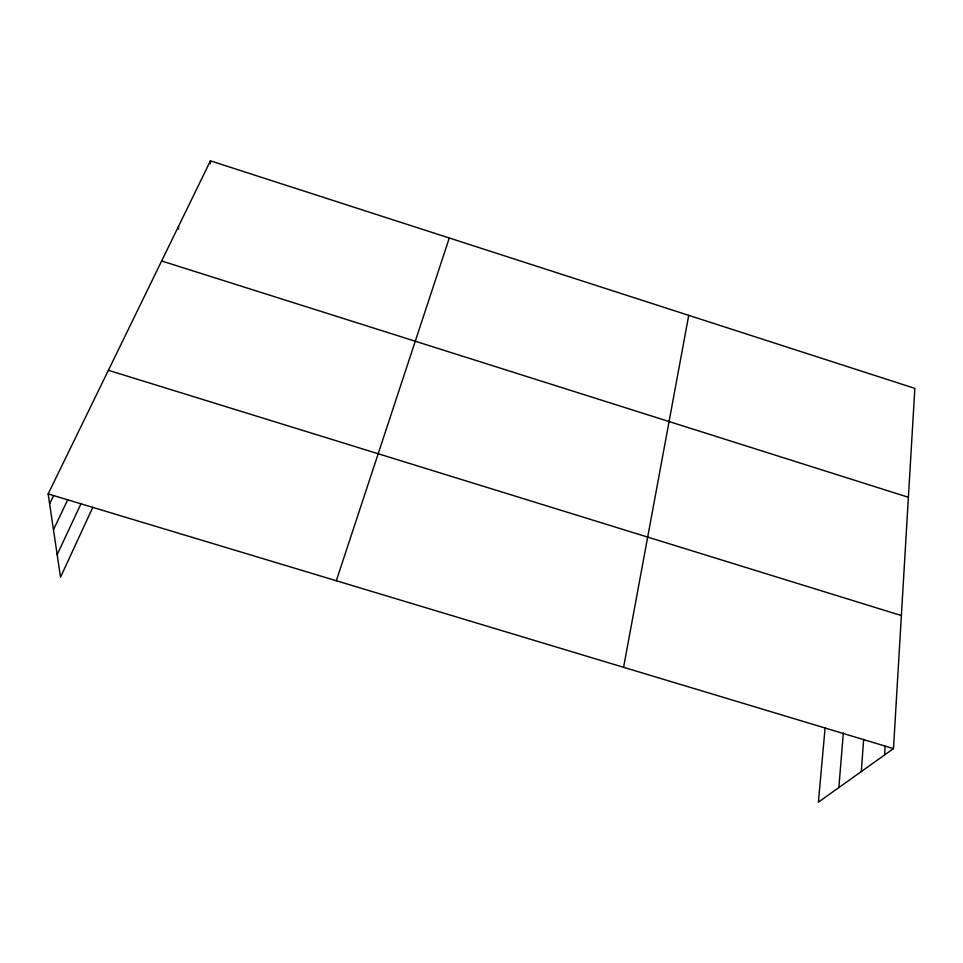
<?xml version="1.0" encoding="UTF-8"?>
<svg xmlns="http://www.w3.org/2000/svg" width="963" height="963" viewBox="0 0 963 963"><rect width="100%" height="100%" fill="white"/><g stroke="black" fill="none" stroke-linecap="round" stroke-linejoin="round"><path stroke-width="1.44" d="M178.492 229.194L178.54 226.305M210.295 163.818L210.428 160.845L914.85 388.39L893.483 748.612L818.394 802.155L825.098 727.92M884.576 754.956L885.129 746.277M861.307 771.556L863.655 739.319M838.857 787.565L843.335 732.987M623.579 667.299L688.726 315.346M336.316 580.749L449.3 238.005M92.821 507.308L60.525 577.234L48.15 493.935L210.428 160.845M57.166 554.628L81.181 503.36M53.471 529.734L67.831 499.556M49.619 503.866L53.543 495.764M48.15 493.935L893.483 748.612M108.386 370.298L901.38 615.562M161.64 260.973L908.386 497.269"/></g></svg>
